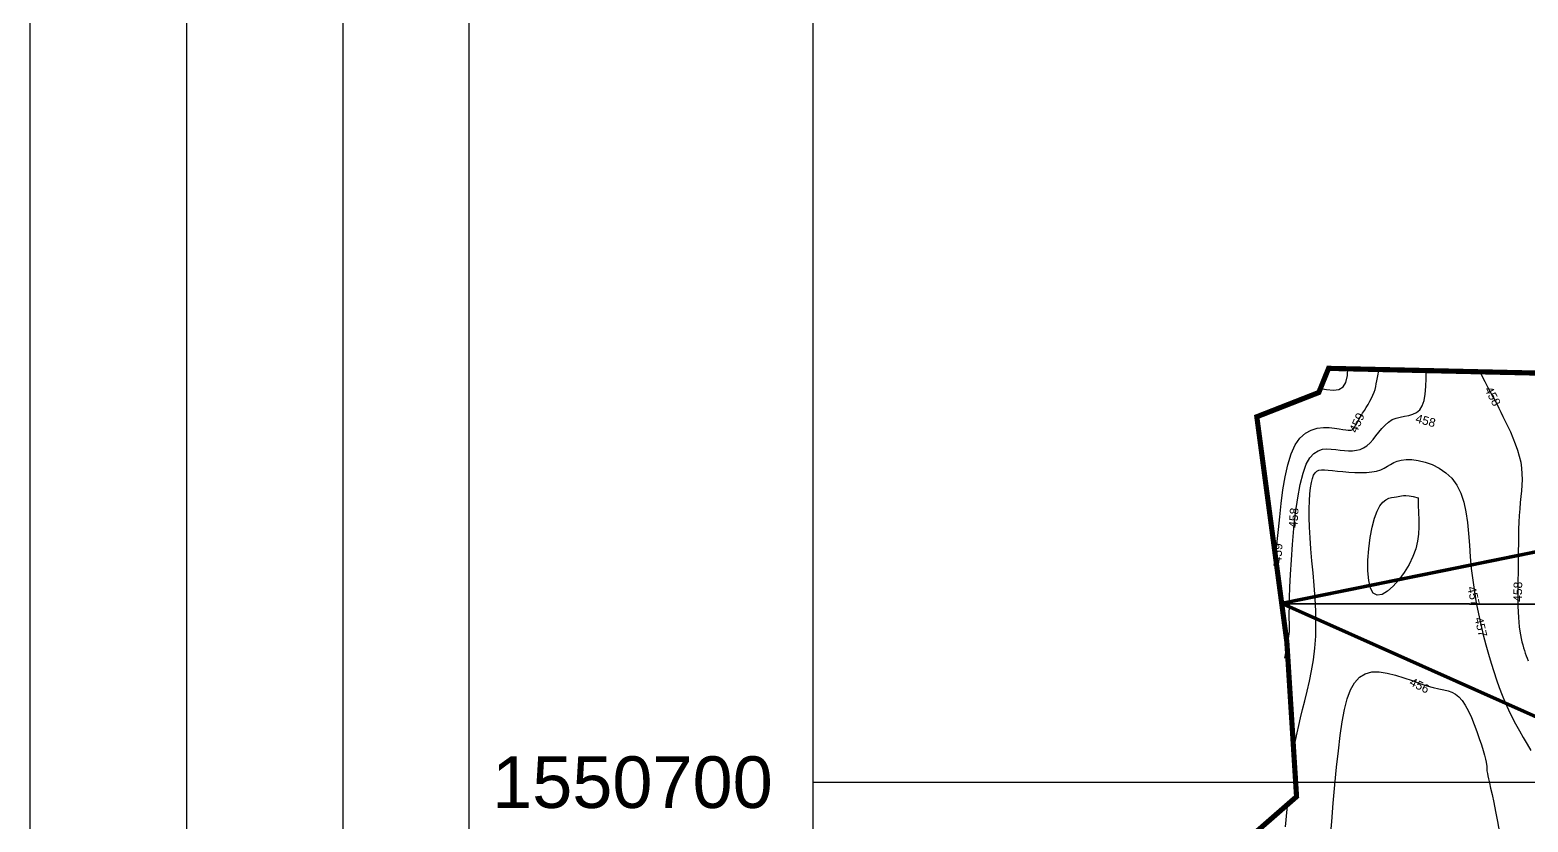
# Model space of a CAD drawing. Header units: metres. Extents: x 218545 to 227455, y 1543467 to 1556082.
# Drawn here: x 218545 to 219416, y 1550677 to 1551137 of the extents above; entities that cross this region are included whole.
import ezdxf

# ---------------------------------------------------------------- set-up
doc = ezdxf.new("R2010")
doc.units = ezdxf.units.M
doc.header["$MEASUREMENT"] = 0
for name, color, linetype in [('2 M CONTOUR', 33, 'Continuous'), ('GRID', 250, 'Continuous'), ('SATGE-2', 160, 'Continuous')]:
    doc.layers.add(name, color=color, linetype=linetype)
doc.layers.add('BO', color=7, linetype='Continuous', lineweight=30)
doc.styles.get("Standard").update_dxf_attribs({"font": 'arial.ttf'})

msp = doc.modelspace()

# ---------------------------------------------------------------- linework, layer by layer
at = {"elevation": -1469.86579}
for points in [[(218545.13969, 1543466.9545), (227455.13969, 1543466.9545), (227455.13969, 1556081.9545), (218545.13969, 1556081.9545)], [(218636.04878, 1543557.86359), (227364.2306, 1543557.86359), (227364.2306, 1555991.04541), (218636.04878, 1555991.04541)], [(218726.95788, 1543648.77268), (227273.32151, 1543648.77268), (227273.32151, 1555900.13632), (218726.95788, 1555900.13632)]]:
    msp.add_lwpolyline(points, close=True, dxfattribs=at)
at = {"layer": '2 M CONTOUR'}
for points in [[(219268.32594, 1550826.03303), (219268.71575, 1550828.59619), (219269.42175, 1550834.04964), (219270.09244, 1550840.13085), (219270.76196, 1550846.99156), (219271.48659, 1550854.44256), (219272.32812, 1550862.20941), (219273.34835, 1550870.01767), (219274.60907, 1550877.5929), (219276.17207, 1550884.66065), (219278.09916, 1550890.94647), (219280.45213, 1550896.17594), (219283.26138, 1550900.14983), (219286.43183, 1550902.96987), (219289.837, 1550904.813), (219293.35041, 1550905.85617), (219296.84557, 1550906.27634), (219300.19602, 1550906.25044), (219303.27528, 1550905.95542), (219305.95687, 1550905.56825), (219308.14645, 1550905.23701), (219309.87823, 1550904.99442), (219311.21854, 1550904.84435), (219312.23374, 1550904.79066), (219312.99017, 1550904.83723), (219313.55418, 1550904.98792), (219313.9921, 1550905.24659), (219314.37028, 1550905.61711), (219314.7464, 1550906.10327), (219315.14341, 1550906.70853), (219315.57562, 1550907.43626), (219316.05731, 1550908.28985), (219316.60278, 1550909.27268), (219317.22633, 1550910.38811), (219317.94224, 1550911.63954), (219318.76482, 1550913.03034), (219319.69954, 1550914.55852), (219320.71664, 1550916.20065), (219321.77754, 1550917.92791), (219322.84367, 1550919.71151), (219323.87644, 1550921.52263), (219324.83729, 1550923.33249), (219325.68764, 1550925.11226), (219326.38891, 1550926.83314), (219326.91787, 1550928.48044), (219327.31273, 1550930.09588), (219327.62701, 1550931.73528), (219327.91426, 1550933.45448), (219328.22801, 1550935.3093), (219328.62182, 1550937.35556), (219329.14922, 1550939.6491), (219329.40679, 1550940.58514)], [(219274.42985, 1550772.23047), (219275.00142, 1550775.31743), (219275.50576, 1550777.92381), (219275.94266, 1550780.12495), (219276.31191, 1550781.99621), (219276.61331, 1550783.61293), (219276.84665, 1550785.05047), (219277.01173, 1550786.38418), (219277.10835, 1550787.68942), (219277.14035, 1550789.05579), (219277.12776, 1550790.62999), (219277.09466, 1550792.57299), (219277.06515, 1550795.04572), (219277.0633, 1550798.20917), (219277.1132, 1550802.22427), (219277.23894, 1550807.252), (219277.46459, 1550813.4533), (219277.81285, 1550820.90165), (219278.30087, 1550829.32058), (219278.9444, 1550838.34612), (219279.75919, 1550847.61433), (219280.761, 1550856.76125), (219281.96559, 1550865.42292), (219283.38871, 1550873.23537), (219285.04611, 1550879.83466), (219286.9446, 1550884.95085), (219289.05526, 1550888.69013), (219291.34018, 1550891.2527), (219293.7615, 1550892.83879), (219296.28132, 1550893.64859), (219298.86176, 1550893.88232), (219301.46495, 1550893.74019), (219304.05299, 1550893.42241), (219306.59289, 1550893.10404), (219309.07124, 1550892.8595), (219311.4795, 1550892.73809), (219313.80916, 1550892.78909), (219316.05168, 1550893.06178), (219318.19853, 1550893.60543), (219320.24119, 1550894.46933), (219322.17113, 1550895.70276), (219323.98819, 1550897.32782), (219325.72566, 1550899.2578), (219327.42521, 1550901.37883), (219329.1285, 1550903.57703), (219330.87719, 1550905.7385), (219332.71296, 1550907.74938), (219334.67745, 1550909.49577), (219336.81234, 1550910.86379), (219339.13843, 1550911.78713), (219341.59313, 1550912.38972), (219344.09297, 1550912.84306), (219346.55451, 1550913.31865), (219348.89429, 1550913.98799), (219351.02886, 1550915.02258), (219352.87475, 1550916.59391), (219354.34853, 1550918.8735), (219355.39336, 1550921.97393), (219356.05899, 1550925.77211), (219356.42181, 1550930.08607), (219356.55818, 1550934.73381), (219356.5445, 1550939.53335), (219356.53857, 1550939.8569)], [(219294.01114, 1550929.13191), (219298.75462, 1550928.32523), (219302.75907, 1550928.04478), (219305.91839, 1550928.47339), (219308.28173, 1550929.85946), (219309.8982, 1550932.45134), (219310.81695, 1550936.49743), (219311.01642, 1550940.74203)], [(219387.55253, 1550939.02445), (219388.61604, 1550937.01734), (219390.72328, 1550933.04464), (219392.53593, 1550929.62549), (219394.08898, 1550926.68898), (219395.44125, 1550924.11963), (219396.65157, 1550921.80196), (219397.77876, 1550919.62048), (219398.88164, 1550917.45971), (219400.01905, 1550915.20418), (219401.2498, 1550912.73838), (219402.61325, 1550909.97529), (219404.07088, 1550906.94158), (219405.5647, 1550903.69237), (219407.0367, 1550900.2828), (219408.42891, 1550896.76797), (219409.68333, 1550893.20302), (219410.74196, 1550889.64306), (219411.54681, 1550886.14321), (219412.05759, 1550882.74322), (219412.30481, 1550879.42132), (219412.33667, 1550876.14037), (219412.20138, 1550872.8632), (219411.94714, 1550869.55268), (219411.62216, 1550866.17166), (219411.27464, 1550862.68298), (219410.9528, 1550859.04951), (219410.69502, 1550855.24517), (219410.50043, 1550851.28829), (219410.35836, 1550847.20825), (219410.25812, 1550843.03446), (219410.18904, 1550838.79631), (219410.14042, 1550834.5232), (219410.1016, 1550830.24453), (219410.06189, 1550825.98969), (219410.01409, 1550821.78735), (219409.96492, 1550817.66326), (219409.92458, 1550813.64242), (219409.90327, 1550809.74985), (219409.91119, 1550806.01055), (219409.95854, 1550802.44954), (219410.05552, 1550799.09183), (219410.21232, 1550795.96243), (219410.43599, 1550793.07874), (219410.72089, 1550790.42776), (219411.05821, 1550787.98887), (219411.43916, 1550785.74145), (219411.85494, 1550783.66491), (219412.29674, 1550781.73861), (219412.75578, 1550779.94194), (219413.22323, 1550778.2543), (219413.69389, 1550776.65485), (219414.17684, 1550775.12196), (219414.68473, 1550773.63377), (219415.23023, 1550772.16842), (219415.82601, 1550770.70406)], [(219279.65236, 1550717.6659), (219279.94359, 1550719.67403), (219280.72686, 1550724.35446), (219281.57546, 1550728.75183), (219282.52258, 1550733.08172), (219283.60137, 1550737.55972), (219284.82833, 1550742.36317), (219286.1533, 1550747.51641), (219287.50944, 1550753.00554), (219288.82992, 1550758.81665), (219290.04788, 1550764.93583), (219291.09651, 1550771.34918), (219291.90895, 1550778.0428), (219292.41838, 1550785.00278), (219292.58051, 1550792.20285), (219292.44138, 1550799.5673), (219292.06956, 1550807.00804), (219291.53364, 1550814.437), (219290.90221, 1550821.76609), (219290.24384, 1550828.90724), (219289.62714, 1550835.77236), (219289.12067, 1550842.27337), (219288.77979, 1550848.3342), (219288.60688, 1550853.92684), (219288.59108, 1550859.03529), (219288.72155, 1550863.64355), (219288.98743, 1550867.73561), (219289.37785, 1550871.29547), (219289.88197, 1550874.30712), (219290.48894, 1550876.75458), (219291.19649, 1550878.63584), (219292.03679, 1550880.00496), (219293.05061, 1550880.93), (219294.2787, 1550881.47905), (219295.76183, 1550881.72016), (219297.54077, 1550881.72141), (219299.65627, 1550881.55086), (219302.1491, 1550881.27657), (219305.03516, 1550880.9617), (219308.23088, 1550880.6497), (219311.62784, 1550880.37909), (219315.11761, 1550880.1884), (219318.59177, 1550880.11617), (219321.94188, 1550880.20092), (219325.05953, 1550880.48118), (219327.83627, 1550880.99547), (219330.20313, 1550881.76196), (219332.24884, 1550882.71725), (219334.1016, 1550883.77757), (219335.88958, 1550884.85916), (219337.74098, 1550885.87826), (219339.78397, 1550886.7511), (219342.14674, 1550887.39391), (219344.95747, 1550887.72293), (219348.29656, 1550887.66187), (219352.05318, 1550887.1643), (219356.06875, 1550886.19129), (219360.18466, 1550884.7039), (219364.24231, 1550882.66319), (219368.08309, 1550880.03022), (219371.5484, 1550876.76605), (219374.47964, 1550872.83173), (219376.76348, 1550868.21122), (219378.46765, 1550862.98002), (219379.70516, 1550857.23653), (219380.58902, 1550851.07915), (219381.23223, 1550844.60627), (219381.7478, 1550837.9163), (219382.24875, 1550831.10764), (219382.84807, 1550824.27867), (219383.63551, 1550817.51577), (219384.60775, 1550810.8572), (219385.73824, 1550804.3292), (219387.00037, 1550797.958), (219388.36759, 1550791.76983), (219389.81332, 1550785.79093), (219391.31098, 1550780.04753), (219392.83399, 1550774.56587), (219394.36304, 1550769.36222), (219395.90786, 1550764.41298), (219397.48544, 1550759.68462), (219399.11275, 1550755.14358), (219400.80679, 1550750.75632), (219402.58454, 1550746.48927), (219404.463, 1550742.3089), (219406.45913, 1550738.18165), (219408.5784, 1550734.08552), (219410.7801, 1550730.04464), (219413.01199, 1550726.09469), (219415.22183, 1550722.27136), (219417.35737, 1550718.61033)], [(219300.8326, 1550666.80002), (219301.72574, 1550677.3709), (219302.64415, 1550688.04734), (219303.59139, 1550698.60056), (219304.57103, 1550708.80174), (219305.58665, 1550718.4221), (219306.65288, 1550727.26446), (219307.82851, 1550735.25812), (219309.1834, 1550742.364), (219310.78739, 1550748.54302), (219312.71034, 1550753.7561), (219315.02209, 1550757.96415), (219317.79251, 1550761.12809), (219321.09143, 1550763.20885), (219324.95391, 1550764.20631), (219329.27581, 1550764.27628), (219333.91819, 1550763.61353), (219338.74211, 1550762.41285), (219343.60861, 1550760.869), (219348.37877, 1550759.17677), (219352.91364, 1550757.53093), (219357.07428, 1550756.12626), (219360.75549, 1550755.10045), (219363.98704, 1550754.36284), (219366.83244, 1550753.76566), (219369.3552, 1550753.16116), (219371.61883, 1550752.40159), (219373.68685, 1550751.33919), (219375.62277, 1550749.82621), (219377.49009, 1550747.71489), (219379.33689, 1550744.91016), (219381.14953, 1550741.52765), (219382.89891, 1550737.73569), (219384.55596, 1550733.70257), (219386.09159, 1550729.59663), (219387.47671, 1550725.58618), (219388.68224, 1550721.83952), (219389.67909, 1550718.52499), (219390.44838, 1550715.77144), (219391.01205, 1550713.54997), (219391.40225, 1550711.79221), (219391.65112, 1550710.42981), (219391.7908, 1550709.3944), (219391.85344, 1550708.61762), (219391.87118, 1550708.03112), (219391.87617, 1550707.56652), (219391.89815, 1550707.14908), (219391.95737, 1550706.67841), (219392.07167, 1550706.04772), (219392.25889, 1550705.15023), (219392.53687, 1550703.87915), (219392.92346, 1550702.12771), (219393.43651, 1550699.78911), (219394.09385, 1550696.75656), (219394.90596, 1550692.94948), (219395.85381, 1550688.39195), (219396.91098, 1550683.13427), (219398.05108, 1550677.22671), (219399.2477, 1550670.71956)], [(219274.85096, 1550674.26129), (219275.85793, 1550684.56635), (219276.13546, 1550687.28811)]]:
    msp.add_lwpolyline(points, dxfattribs=at)
at = {"layer": '2 M CONTOUR', "flags": 128}
msp.add_lwpolyline([(219351.98514, 1550865.41827), (219351.98957, 1550861.07288), (219352.12157, 1550856.8458), (219352.26234, 1550852.68994), (219352.29308, 1550848.55816), (219352.09499, 1550844.40336), (219351.54927, 1550840.17841), (219350.53713, 1550835.83621), (219348.93976, 1550831.32964), (219346.68724, 1550826.663), (219343.90512, 1550822.04628), (219340.76781, 1550817.74086), (219337.44972, 1550814.00816), (219334.12529, 1550811.10957), (219330.96891, 1550809.30648), (219328.15502, 1550808.86031), (219325.85803, 1550810.03245), (219324.21238, 1550812.97604), (219323.19264, 1550817.41117), (219322.73338, 1550822.94969), (219322.76919, 1550829.20344), (219323.23466, 1550835.78424), (219324.06437, 1550842.30394), (219325.19292, 1550848.37437), (219326.55487, 1550853.60738), (219328.08731, 1550857.707), (219329.73723, 1550860.74603), (219331.45412, 1550862.8895), (219333.18747, 1550864.3024), (219334.88676, 1550865.14976), (219336.50149, 1550865.59658), (219337.98112, 1550865.80787), (219339.27516, 1550865.94864), (219340.36258, 1550866.14696), (219341.34033, 1550866.38307), (219342.33487, 1550866.60027), (219343.47265, 1550866.74187), (219344.88012, 1550866.75117), (219346.68372, 1550866.57147), (219349.00991, 1550866.14607), (219351.98514, 1550865.41827)], dxfattribs=at)
at = {"layer": 'BO', "ltscale": 100, "const_width": 3, "elevation": -1469.86579}
for points in [[(219587.53063, 1551681.97468), (219576.24265, 1551587.67969), (219590.10452, 1551574.23305), (219625.15516, 1551586.7833), (219650.00334, 1551543.62205), (219527.72561, 1551469.80753), (219515.56901, 1551401.14606), (219502.81482, 1551380.25343), (219500.54159, 1551371.89334), (219510.66043, 1551241.17416), (219474.91875, 1551136.20672), (219435.80687, 1550937.58918), (219299.88014, 1550940.68047), (219294.2056, 1550926.64375), (219258.18164, 1550912.55282), (219272.64674, 1550804.0849)], [(219587.53063, 1551681.97468), (219576.24265, 1551587.67969), (219590.10452, 1551574.23305), (219625.15516, 1551586.7833), (219650.00334, 1551543.62205), (219527.72561, 1551469.80753), (219515.56901, 1551401.14606), (219502.81482, 1551380.25343), (219500.54159, 1551371.89334), (219510.66043, 1551241.17416), (219474.91875, 1551136.20672), (219435.80687, 1550937.58918), (219299.88014, 1550940.68047), (219294.2056, 1550926.64375), (219258.18164, 1550912.55282), (219272.64674, 1550804.0849)], [(220503.80733, 1549512.44697), (219515.87829, 1550118.20739), (219510.10794, 1550115.06758), (219410.37343, 1550163.23258), (219349.80343, 1550151.84687), (219303.85905, 1550163.26435), (219282.60865, 1550166.18515), (219201.95605, 1550207.04686), (219155.4055, 1550164.5262), (219077.22276, 1550134.18077), (219071.95965, 1550219.67516), (219076.75268, 1550255.12547), (219102.48814, 1550330.30178), (219137.06082, 1550407.27519), (219172.29238, 1550517.26572), (219226.52368, 1550643.99254), (219281.27895, 1550691.76081), (219275.63134, 1550781.70462), (219272.64674, 1550804.0849)]]:
    msp.add_lwpolyline(points, dxfattribs=at)
at = {"layer": 'GRID', "linetype": 'Continuous'}
for p, q in [((218800.13969, 1555900.13632, -1469.86579), (218800.13969, 1546500.13632, -1469.86579)), ((219000.13969, 1555700.13632, -1469.86579), (219000.13969, 1546700.13632, -1469.86579)), ((219000.13969, 1550700.13632, -1469.86579), (227000.13969, 1550700.13632, -1469.86579))]:
    msp.add_line(p, q, dxfattribs=at)
at = {"layer": 'SATGE-2', "lineweight": 40, "elevation": -1469.86579}
msp.add_lwpolyline([(219272.64674, 1550804.0849), (221454.72196, 1550800.13349), (222383.6722, 1550797.50556), (222385.48636, 1550933.61752), (222608.44024, 1550930.25946), (222593.83419, 1551188.39382), (222547.61297, 1551522.50509), (222564.34507, 1551590.00634), (222588.52107, 1551656.42507), (219587.53063, 1551681.97468), (219576.24265, 1551587.67969), (219590.10452, 1551574.23305), (219625.15516, 1551586.7833), (219650.00334, 1551543.62205), (219527.72561, 1551469.80753), (219515.56901, 1551401.14606), (219502.81482, 1551380.25343), (219500.54159, 1551371.89334), (219510.66043, 1551241.17416), (219474.91875, 1551136.20672), (219435.80687, 1550937.58918), (219299.88014, 1550940.68047), (219294.2056, 1550926.64375), (219258.18164, 1550912.55282)], close=True, dxfattribs=at)
msp.add_lwpolyline([(219272.64674, 1550804.0849), (221454.72196, 1550800.13349), (222383.6722, 1550797.50556), (222385.48636, 1550933.61752), (222608.44024, 1550930.25946), (222593.83419, 1551188.39382), (222547.61297, 1551522.50509), (222564.34507, 1551590.00634), (222588.52107, 1551656.42507), (219587.53063, 1551681.97468), (219576.24265, 1551587.67969), (219590.10452, 1551574.23305), (219625.15516, 1551586.7833), (219650.00334, 1551543.62205), (219527.72561, 1551469.80753), (219515.56901, 1551401.14606), (219502.81482, 1551380.25343), (219500.54159, 1551371.89334), (219510.66043, 1551241.17416), (219474.91875, 1551136.20672), (219435.80687, 1550937.58918), (219299.88014, 1550940.68047), (219294.2056, 1550926.64375), (219258.18164, 1550912.55282)], close=True, dxfattribs=at)
at = {"layer": 'SATGE-2', "color": 0, "const_width": 2}
for points, elevation in [([(220889.42265, 1551131.93952), (219272.64674, 1550804.0849)], 462.36238), ([(220973.80327, 1550045.53957), (219272.64674, 1550804.0849)], 902.36238)]:
    msp.add_lwpolyline(points, dxfattribs=dict(at, elevation=elevation))
at = {"layer": 'SATGE-2', "lineweight": 40, "elevation": -1469.86579}
msp.add_lwpolyline([(220505.65723, 1549511.31268), (219515.87829, 1550118.20739), (219510.10794, 1550115.06758), (219410.37343, 1550163.23258), (219349.80343, 1550151.84687), (219303.85905, 1550163.26435), (219282.60865, 1550166.18515), (219201.95605, 1550207.04686), (219155.4055, 1550164.5262), (219077.22276, 1550134.18077), (219071.95965, 1550219.67516), (219076.75268, 1550255.12547), (219102.48814, 1550330.30178), (219137.06082, 1550407.27519), (219172.29238, 1550517.26572), (219226.52368, 1550643.99254), (219281.27895, 1550691.76081), (219275.63134, 1550781.70462), (219272.64674, 1550804.0849), (221454.72196, 1550800.13349)], dxfattribs=at)
msp.add_lwpolyline([(220505.65723, 1549511.31268), (219515.87829, 1550118.20739), (219510.10794, 1550115.06758), (219410.37343, 1550163.23258), (219349.80343, 1550151.84687), (219303.85905, 1550163.26435), (219282.60865, 1550166.18515), (219201.95605, 1550207.04686), (219155.4055, 1550164.5262), (219077.22276, 1550134.18077), (219071.95965, 1550219.67516), (219076.75268, 1550255.12547), (219102.48814, 1550330.30178), (219137.06082, 1550407.27519), (219172.29238, 1550517.26572), (219226.52368, 1550643.99254), (219281.27895, 1550691.76081), (219275.63134, 1550781.70462), (219272.64674, 1550804.0849), (221454.72196, 1550800.13349)], dxfattribs=at)

# ---------------------------------------------------------------- texts
at = {"layer": '2 M CONTOUR', "char_height": 5, "attachment_point": 5}
for s, insert, rotation in [('{458}', (219395.27842, 1550924.46569, -1011.86579), 297.78387377), ('{459}', (219316.38697, 1550909.06675, -1010.86579), 65.98253709), ('{458}', (219356.31754, 1550910.26611, -1011.86579), 344.96105797), ('{458}', (219279.63745, 1550853.82715, -1011.86579), 86.33747337), ('{459}', (219270.31162, 1550833.21678, -1010.86579), 86.33747337), ('{458}', (219409.85868, 1550810.83074, -1011.86579), 88.71761801), ('{457}', (219384.17221, 1550808.27231, -1012.86579), 283.27167393), ('{457}', (219388.39877, 1550790.35316, -1012.86579), 283.27167393), ('{456}', (219352.7464, 1550756.33276, -1013.86579), 333.64231115)]:
    msp.add_mtext(s, dxfattribs=dict(at, insert=insert, rotation=rotation))
at = {"layer": 'GRID', "linetype": 'Continuous'}
msp.add_text('1550700', height=30, dxfattribs=at).set_placement((218813.71252, 1550685.17284, -1469.86579))

doc.saveas('drawing.dxf')
